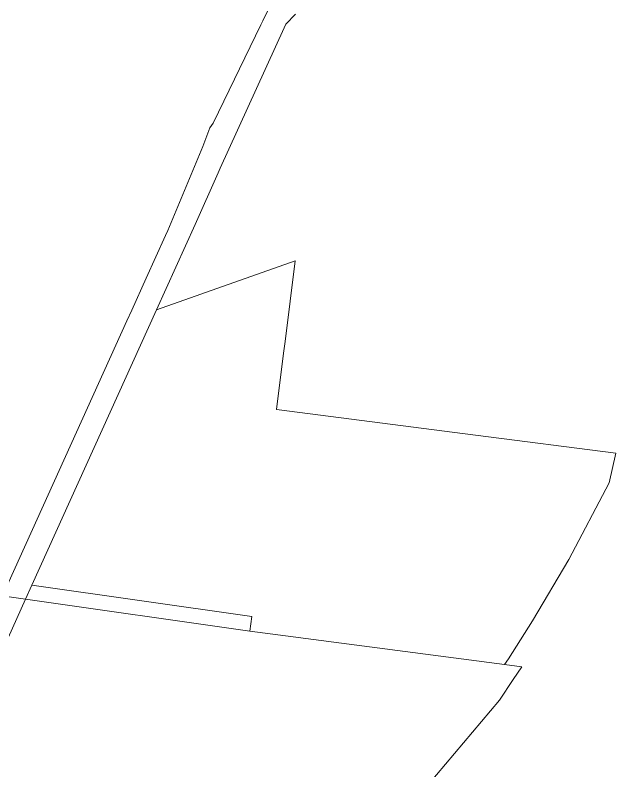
# Model space of a CAD drawing. Header units: metres. Extents: x 267072 to 270320, y 6186424 to 6191197.
# Drawn here: x 268700 to 269523, y 6187776 to 6188811 of the extents above; entities that cross this region are included whole.
import ezdxf

# ---------------------------------------------------------------- set-up
doc = ezdxf.new("R2010")
doc.units = ezdxf.units.M
doc.layers.add('Cadastre Land Parcels_SP_EXT', color=118, linetype='Continuous', lineweight=15)

msp = doc.modelspace()

# ---------------------------------------------------------------- linework, layer by layer
at = {"layer": 'Cadastre Land Parcels_SP_EXT', "linetype": 'Continuous'}
for points in [[(269045.8622, 6188815.8699), (269039.4587, 6188802.6108), (269036.8275, 6188797.1977), (268971.4307, 6188662.6646), (268966.7619, 6188656.0687), (268957.3906, 6188630.541), (268909.1975, 6188515.6255), (268906.3298, 6188508.7867), (268879.8542, 6188450.3535), (268860.0067, 6188406.5501), (268853.3807, 6188391.9182), (268691.562, 6188034.757), (268684.6695, 6188019.5889), (268682.8794, 6188015.6503), (268714.4262, 6188011.2048), (268723.0863, 6188030.3219), (268893.8461, 6188407.1434), (268920.2488, 6188465.4236), (268946.6979, 6188523.8054), (268978.1111, 6188594.6434), (268980.9104, 6188600.9551), (269068.4312, 6188792.9751), (269070.8382, 6188798.2552), (269084.3053, 6188811.8876)], [(268678.6313, 6187932.0305), (268714.4262, 6188011.2048), (268682.8794, 6188015.6503)], [(269178.7342, 6187654.1839), (269363.2584, 6187873.0008), (269363.2584, 6187873.0008), (269382.2467, 6187901.0717), (269394.1041, 6187918.6017), (269370.3475, 6187921.9938), (269359.8472, 6187923.3594), (269021.6954, 6187967.5436), (268714.4262, 6188011.2048), (268678.6314, 6187932.0304)]]:
    msp.add_lwpolyline(points, dxfattribs=at)
for points in [[(269375.4794, 6187929.7293), (269408.7378, 6187981.5516), (269458.0227, 6188065.6623), (269513.2505, 6188170.515), (269522.6499, 6188210.9629), (269330.3994, 6188235.6619), (269058.0948, 6188270.6459), (269067.8435, 6188347.7904), (269069.8993, 6188364.0619), (269083.7967, 6188474.0346), (268893.8462, 6188407.1434), (268723.0864, 6188030.3218), (269024.437, 6187987.4686), (269021.6954, 6187967.5436), (269359.8472, 6187923.3594), (269370.3475, 6187921.9938), (269375.4794, 6187929.7293)], [(269024.437, 6187987.4686), (268723.0864, 6188030.3218), (268714.4262, 6188011.2048), (269021.6954, 6187967.5436), (269024.437, 6187987.4686)]]:
    msp.add_lwpolyline(points, close=True, dxfattribs=at)

doc.saveas('drawing.dxf')
